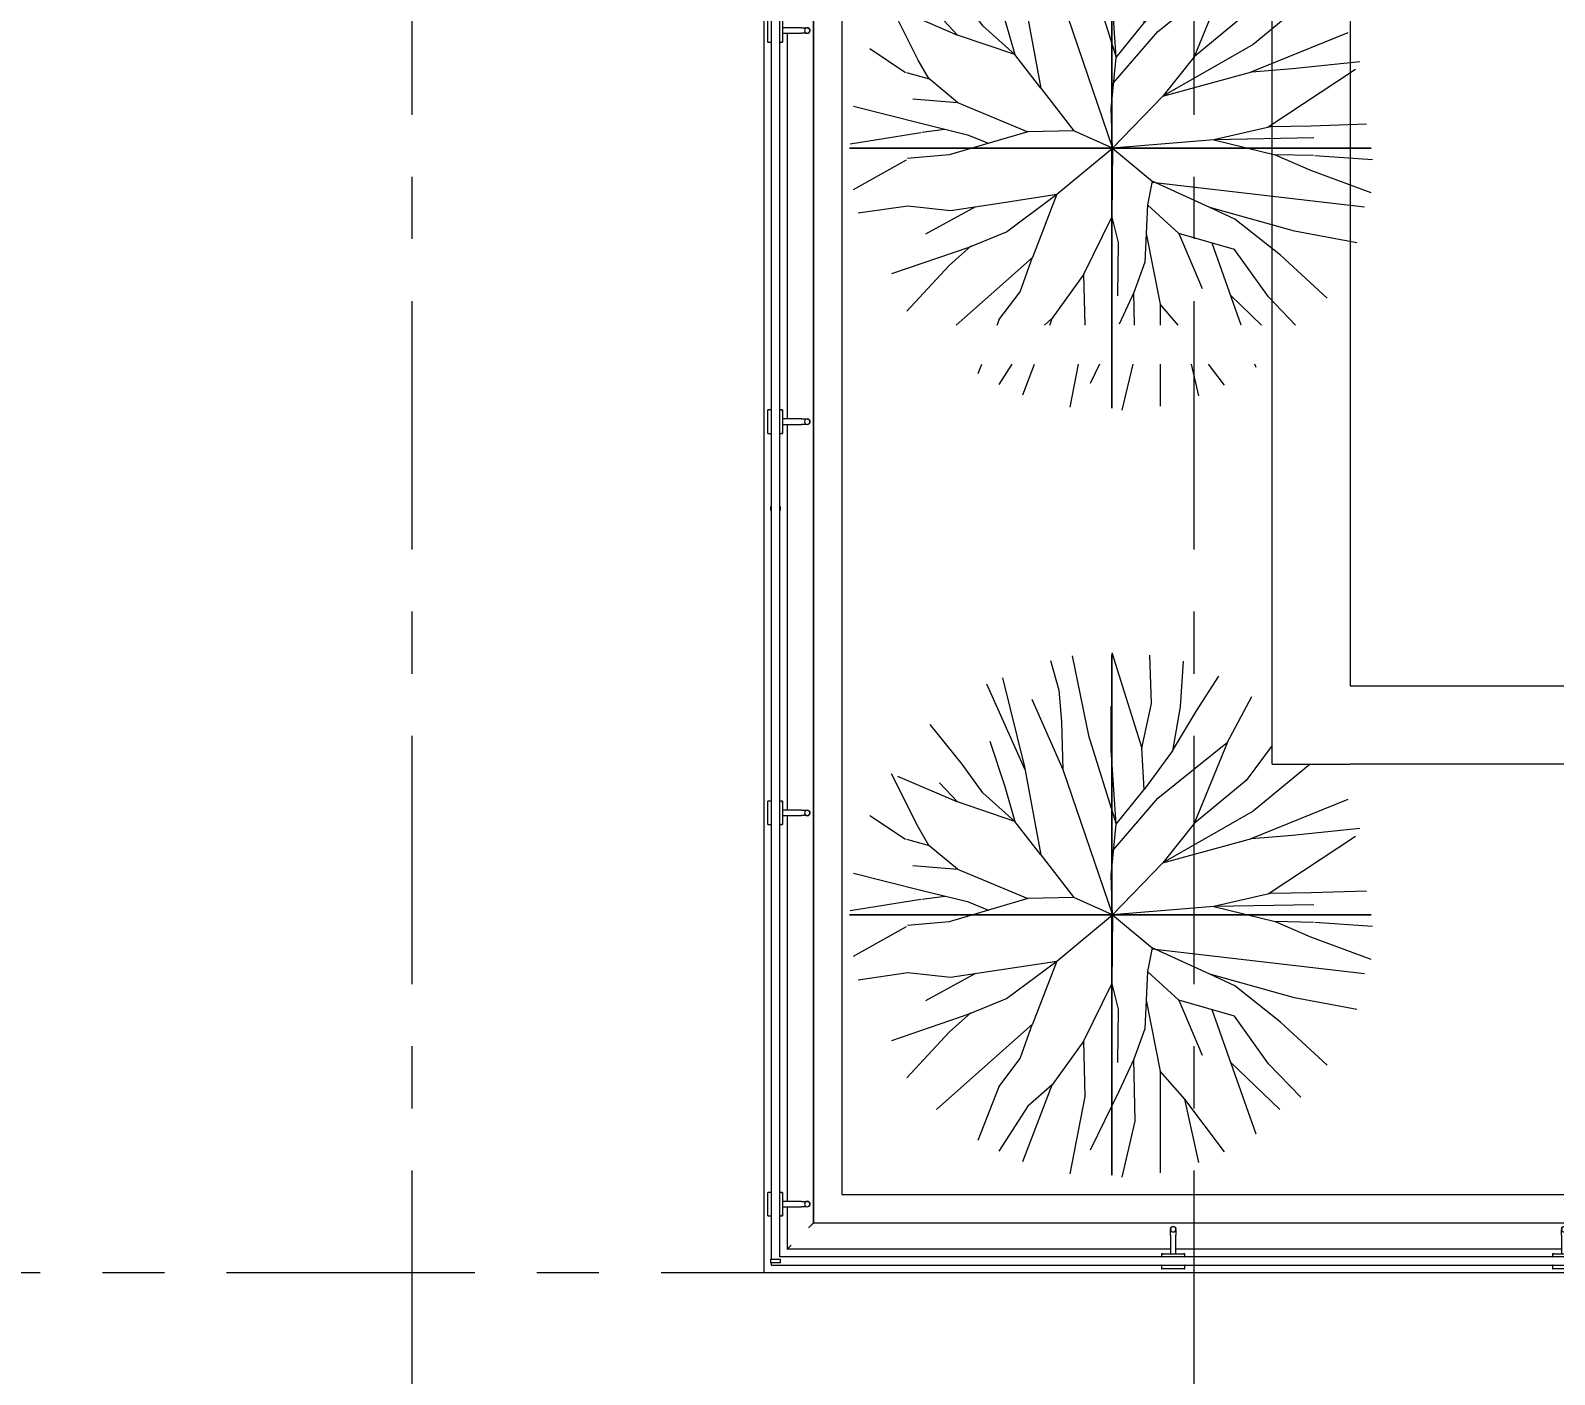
# Model space of a CAD drawing. Header units: millimetres. Extents: x -20144 to 117103, y -11426 to 48263.
# Drawn here: x 69525 to 73423, y -260 to 3175 of the extents above; entities that cross this region are included whole.
import ezdxf

# ---------------------------------------------------------------- set-up
doc = ezdxf.new("R2010")
doc.units = ezdxf.units.MM
doc.linetypes.add('Grid Line', pattern=[22.225, 12.7, -3.175, 3.175, -3.175])
for name, color, linetype, lineweight in [('DIM', 1, 'Continuous', 5), ('L-SITE', 91, 'Continuous', 5), ('NET THAY 1', 41, 'Continuous', 5), ('NET THAY 2', 55, 'Continuous', 5), ('NET-THAY', 2, 'Continuous', 15), ('TRUC', 225, 'Continuous', 5)]:
    doc.layers.add(name, color=color, linetype=linetype, lineweight=lineweight)
doc.styles.add('TA1', font='arial.ttf')
doc.dimstyles.new('D_200_KTx2', dxfattribs={"dimtxt": 400, "dimasz": 300, "dimexe": 300, "dimexo": 300, "dimgap": 160, "dimtad": 1, "dimdec": 0, "dimzin": 9, "dimtxsty": 'TA1', "dimblk": 'ARCHTICK', "dimcen": 1, "dimdle": 300, "dimclrd": 256, "dimclre": 256, "dimclrt": 7, "dimadec": 0, "dimazin": 0, "dimtfac": 1, "dimtdec": 0, "dimtix": 1, "dimtmove": 1, "dimatfit": 3, "dimldrblk": 'ARCHTICK', "dimfxl": 1, "dimtolj": 1, "dimtzin": 0, "dimlwd": -1, "dimlwe": -1, "dimarcsym": 0})

# ---------------------------------------------------------------- blocks, each defined once
blk = doc.blocks.new('Railing - NBS_RailInfillPnl_Post-720245-MẶT BẰNG TẦNG 23')
at = {"layer": 'NET THAY 2'}
for p, q in [((-13, -5), (-13, 5)), ((13, 5), (-13, 5)), ((13, 5), (13, -5)), ((-13, -5), (13, -5))]:
    blk.add_line(p, q, dxfattribs=at)
blk = doc.blocks.new('Railing - NBS_RailInfillPnl_Post-721024-MẶT BẰNG TẦNG 23')
at = {"layer": 'NET THAY 2'}
for p, q in [((-13, -5), (-13, 5)), ((13, 5), (13, -5))]:
    blk.add_line(p, q, dxfattribs=at)
blk = doc.blocks.new('Railing - Railing-573255-MẶT BẰNG TẦNG 23')
at = {"layer": 'NET THAY 1'}
for p, q in [((400.5, 11599.9), (400.5, -0.1)), ((527.5, 126.9), (527.5, 11472.9)), ((527.5, 11472.9), (527.5, 126.9)), ((460.5, 3168.7), (460.5, 2182)), ((460.5, 2168.7), (460.5, 1182)), ((460.5, 1168.7), (460.5, 182)), ((460.5, 168.7), (460.5, 59.9)), ((9198.3, 126.9), (527.5, 126.9)), ((9198.3, 126.9), (527.5, 126.9)), ((1440.8, 59.9), (460.5, 59.9)), ((2440.8, 59.9), (1454.2, 59.9)), ((9198.3, -0.1), (400.5, -0.1))]:
    blk.add_line(p, q, dxfattribs=at)
for points, knots in [([(515.5, 114.9), (516.6, 116), (518.1, 117.6), (520.1, 119.5), (521.3, 120.7), (522.2, 121.6), (523, 122.5), (523.8, 123.3), (524.6, 124), (525.2, 124.6), (525.9, 125.4), (526.6, 126.1), (527.3, 126.7), (527.5, 126.9), (527.5, 126.9)], [0, 0, 0, 0, 0.166667, 0.25, 0.333333, 0.375, 0.416667, 0.5, 0.541667, 0.583333, 0.666667, 0.75, 0.833333, 1, 1, 1, 1]), ([(460.5, 59.9), (460.5, 59.9), (460.7, 60.1), (461.3, 60.7), (461.8, 61.3), (462.4, 61.9), (463, 62.4), (463.6, 63), (464.4, 63.8), (465.3, 64.7), (466.1, 65.5), (466.9, 66.3), (468.3, 67.8), (469.7, 69), (470.5, 69.9)], [0, 0, 0, 0, 0.166667, 0.25, 0.333333, 0.416667, 0.458333, 0.5, 0.583333, 0.666667, 0.708333, 0.75, 0.833333, 1, 1, 1, 1])]:
    blk.add_open_spline(points, degree=3, knots=knots, dxfattribs=at)
at = {"extrusion": (0, 0, -1), "zscale": -1}
for name, p in [('Railing - NBS_RailInfillPnl_Post-721024-MẶT BẰNG TẦNG 23', (-430.5, 1953.3)), ('Railing - NBS_RailInfillPnl_Post-720245-MẶT BẰNG TẦNG 23', (-430.5, 29.9))]:
    blk.add_blockref(name, p, dxfattribs=at)
blk = doc.blocks.new('Top Rail Type - Top Rail_Internal_-573260-MẶT BẰNG TẦNG 23')
at = {"layer": 'NET THAY 1'}
for p, q in [((419.8, 3146.3), (419.8, 2204.3)), ((441.3, 2201.3), (441.3, 3149.3)), ((419.8, 2146.3), (419.8, 1204.3)), ((441.3, 1201.3), (441.3, 2149.3)), ((419.8, 1146.3), (419.8, 204.3)), ((441.3, 201.3), (441.3, 1149.3)), ((419.8, 146.3), (419.8, 34.9)), ((441.3, 40.7), (441.3, 149.3)), ((1421.6, 40.7), (441.3, 40.7)), ((2421.6, 40.7), (1473.6, 40.7)), ((419.8, 24.9), (419.8, 19.2)), ((419.8, 19.2), (1418.6, 19.2)), ((1476.6, 19.2), (2418.6, 19.2))]:
    blk.add_line(p, q, dxfattribs=at)
blk = doc.blocks.new('ALB-RAILING 32 - ALB-BALUSTER-V86-MẶT BẰNG TẦNG 23')
at = {"layer": 'NET THAY 1'}
for p, q in [((-30, 101.1), (-30, 91.9)), ((-30, 101.1), (30, 101.1)), ((-29, 101.1), (-30, 101.1)), ((-30, 91.9), (-29, 91.9)), ((30, 91.9), (-30, 91.9)), ((30, 101.1), (29, 101.1)), ((29, 91.9), (30, 91.9)), ((30, 91.9), (30, 101.1)), ((-30, 70.4), (-30, 63.2)), ((-30, 70.4), (30, 70.4)), ((-29, 70.4), (-30, 70.4)), ((-30, 63.2), (-26, 63.2)), ((30, 63.2), (-30, 63.2)), ((-7, 63.2), (-7, 15)), ((7, 15), (7, 63.2)), ((26, 63.2), (30, 63.2)), ((30, 70.4), (29, 70.4)), ((30, 63.2), (30, 70.4))]:
    blk.add_line(p, q, dxfattribs=at)
at = {"layer": 'NET THAY 1', "flags": 128}
for points in [[(-7, 1.4), (-7, 1.7), (-7, 2), (-7, 2.3), (-7, 2.6), (-7, 3), (-7, 3.3), (-7, 3.7), (-7, 4.1), (-7, 4.5), (-7, 5), (-7, 5.4), (-7, 5.9), (-7, 6.4), (-7, 6.9), (-7, 7.4), (-7, 7.9), (-7, 8.5), (-7, 9), (-7, 9.6), (-7, 10.1), (-7, 10.7), (-7, 11.3), (-7, 11.9), (-7, 12.5), (-7, 13), (-7, 13.6), (-7, 14.2), (-7, 14.8), (-7, 15)], [(7, 0), (7, -0.3), (7, -0.6), (6.9, -0.8), (6.9, -1.1), (6.9, -1.4), (6.8, -1.7)], [(7, 15), (7, 14.4), (7, 13.8), (7, 13.2), (7, 12.6), (7, 12), (7, 11.4), (7, 10.9), (7, 10.3), (7, 9.7), (7, 9.2), (7, 8.6), (7, 8.1), (7, 7.5), (7, 7), (7, 6.5), (7, 6), (7, 5.6), (7, 5.1), (7, 4.7), (7, 4.2), (7, 3.8), (7, 3.4), (7, 3.1), (7, 2.7)], [(-3, -6.3), (-3.2, -6.2), (-3.5, -6.1), (-3.7, -5.9), (-4, -5.8), (-4.2, -5.6), (-4.4, -5.4), (-4.6, -5.3), (-4.8, -5.1), (-5, -4.9), (-5.2, -4.7), (-5.4, -4.5), (-5.6, -4.2), (-5.7, -4), (-5.9, -3.8), (-6, -3.5), (-6.2, -3.3), (-6.3, -3), (-6.4, -2.8), (-6.5, -2.5), (-6.6, -2.3), (-6.7, -2), (-6.8, -1.7), (-6.8, -1.5), (-6.9, -1.2)], [(0, -7), (-0.3, -7), (-0.6, -7), (-0.8, -6.9), (-1.1, -6.9), (-1.4, -6.9), (-1.7, -6.8)], [(6.6, -2.5), (6.4, -2.7), (6.3, -3), (6.2, -3.2), (6.1, -3.5), (5.9, -3.7), (5.8, -4), (5.6, -4.2), (5.4, -4.4), (5.3, -4.6), (5.1, -4.8), (4.9, -5), (4.7, -5.2), (4.5, -5.4), (4.2, -5.6), (4, -5.7), (3.8, -5.9), (3.5, -6), (3.3, -6.2), (3, -6.3), (2.8, -6.4), (2.5, -6.5), (2.3, -6.6), (2, -6.7), (1.7, -6.8), (1.5, -6.8), (1.2, -6.9), (0.9, -6.9), (0.6, -7), (0.4, -7), (0.1, -7), (0, -7)]]:
    blk.add_lwpolyline(points, dxfattribs=at)
at = {"layer": 'NET THAY 1'}
for start, end in [(90, 270), (270, 90)]:
    blk.add_arc((0, 0), 7, start, end, dxfattribs=at)
blk = doc.blocks.new('CAY XANH 1 - new block_dwg_110_植栽_中_高木 - 落葉1_φ4000_H5500-1445069-IDEA-4th Storey - Detail-V189-MẶT BẰNG TẦNG 23')
at = {"layer": 'L-SITE'}
for p, q in [((-667, 1111), (-958, 1760)), ((879, 1317), (625, 696)), ((1796, 880), (1057, 580)), ((-1850, 759), (-1578, 578)), ((1855, 599), (1188, 159)), ((-1570, 578), (-1398, 529)), ((-2000, 33), (-1462, 119)), ((-1453, 121), (-1278, 144)), ((-1975, -315), (-1571, -88)), ((1984, -88), (1545, -58)), ((1923, -449), (303, -262)), ((-1423, -653), (-1041, -445)), ((1097, -1672), (762, -724)), ((1278, -1483), (902, -1122)), ((-1024, -1718), (-864, -1308)), ((855, -1808), (552, -1405))]:
    blk.add_line(p, q, dxfattribs=at)
at = {"layer": 'L-SITE', "flags": 128}
for points in [[(-5, 2000), (224, 1272), (298, 1613), (285, 1980)], [(-472, 1941), (-408, 1715), (-389, 1474), (-379, 1110)], [(-306, 1976), (-181, 1368), (30, 691), (242, 956)], [(541, 1934), (518, 1586), (459, 1252), (641, 1557), (813, 1820)], [(-838, 1808), (-670, 1129), (-546, 458), (-743, 713), (-989, 932), (-1147, 1149), (-1389, 1451)], [(-615, 1645), (-379, 1110), (0, 0), (-295, 133)], [(10, 497), (348, 890), (879, 1317), (1065, 1665)], [(1939, 182), (1516, 167), (1206, 162), (773, 64), (0, 0), (-10, 303), (30, 691), (-10, 1257), (-10, 1592)], [(-934, 1324), (-819, 978), (-743, 713), (-1182, 862)], [(1219, 1291), (1021, 1024), (625, 696), (384, 396), (0, 0), (305, -251), (268, -432)], [(459, 1252), (242, 956), (224, 1272)], [(-1522, 376), (-1182, 348), (-1399, 530), (-1482, 672), (-1685, 1077)], [(-1640, 1059), (-1182, 862), (-1319, 1008)], [(1509, 1150), (1074, 790), (384, 396), (1064, 582), (1374, 607), (1887, 662)], [(-546, 458), (-295, 133), (-645, 125)], [(-1974, 319), (-1451, 187), (-1104, 101), (-945, 37)], [(-1182, 348), (-645, 125), (-1245, -52), (-1564, -80)], [(-1683, -957), (-1092, -755), (-807, -637), (-423, -352), (0, 0), (-5, -527)], [(1538, 78), (773, 64), (1241, -50)], [(1534, -57), (1241, -50), (1512, -168), (1971, -338)], [(1865, -721), (1389, -632), (743, -453), (305, -251)], [(-1938, -494), (-1560, -440), (-1235, -475), (-846, -416), (-423, -352), (-610, -834), (-905, -1095), (-1342, -1483)], [(508, -651), (268, -432), (248, -870), (165, -1101)], [(1640, -1145), (1284, -817), (935, -541), (743, -453)], [(-217, -960), (-5, -527), (44, -720), (39, -1126)], [(258, -651), (365, -1191), (365, -1967)], [(1438, -1391), (1191, -1135), (931, -773), (508, -651), (685, -1070)], [(-1567, -1243), (-1244, -895), (-1077, -745)], [(-867, -1310), (-703, -1095), (-608, -832)], [(-321, -1974), (-207, -1385), (-217, -960), (-458, -1297)], [(76, -1999), (175, -1573), (165, -1101), (52, -1342), (-170, -1795)], [(659, -1888), (552, -1405), (365, -1191)], [(-682, -1880), (-458, -1297), (-645, -1459), (-866, -1803)]]:
    blk.add_lwpolyline(points, dxfattribs=at)
blk = doc.blocks.new('CAY XANH 1 - new block_dwg-V190-MẶT BẰNG TẦNG 23')
at = {"xscale": 0.5, "yscale": 0.5, "zscale": 0.5}
blk.add_blockref('CAY XANH 1 - new block_dwg_110_植栽_中_高木 - 落葉1_φ4000_H5500-1445069-IDEA-4th Storey - Detail-V189-MẶT BẰNG TẦNG 23', (-494873.7, 495980.5), dxfattribs=at)
blk = doc.blocks.new('CAY XANH 1 - CAY XANH_dwg-714093-MẶT BẰNG TẦNG 23')
at = {"layer": 'L-SITE'}
for p, q in [((28746.5, 0), (28733, 0)), ((28788.3, 0), (28770.7, 0)), ((28931.4, 0), (28921.9, 0)), ((29155.3, 0), (29164.1, 0))]:
    blk.add_line(p, q, dxfattribs=at)
at = {"layer": 'L-SITE', "flags": 128}
for points in [[(28694.1, 0), (28684.6, 0), (28661.3, 0), (28659.4, 0), (28644, 0), (28634.5, 0), (28611.2, 0), (28603.7, 0), (28594.2, 0), (28603.7, 0), (28609.6, 0), (28592.2, 0), (28570.9, 0), (28578.4, 0), (28603.7, 0), (28662, 0), (28642.6, 0), (28600.1, 0), (28579.1, 0), (28609.9, 0), (28604, 0), (28575.2, 0), (28563.7, 0), (28584.7, 0), (28609.9, 0), (28613.8, 0), (28600.1, 0), (28611.8, 0), (28638.7, 0), (28677.6, 0), (28708.4, 0), (28713.9, 0), (28725.7, 0), (28715.9, 0), (28712.3, 0), (28702.5, 0), (28691, 0), (28706.4, 0), (28731.3, 0), (28735.2, 0), (28750.6, 0), (28756.5, 0), (28781.4, 0), (28806.3, 0), (28821.7, 0), (28833.5, 0), (28837.1, 0), (28862.3, 0), (28883.3, 0), (28898.7, 0), (28916, 0), (28931.4, 0)], [(28647.5, 0), (28660.7, 0), (28678.3, 0), (28673.9, 0), (28669.5, 0), (28647.5, 0)], [(29039.2, 0), (29014.3, 0), (28989.4, 0), (28974, 0), (28975.7, 0), (28958.6, 0), (28943.2, 0), (28925.9, 0), (28918, 0), (28931.4, 0), (28920, 0), (28895.1, 0), (28877.7, 0), (28821.5, 0), (28814, 0), (28794.6, 0), (28769.7, 0), (28707.5, 0), (28715.4, 0), (28722.9, 0), (28717.3, 0), (28707.5, 0), (28702, 0), (28694.1, 0)], [(28752.4, 0), (28737, 0), (28715.7, 0)], [(28715.7, 0), (28725.2, 0), (28721.6, 0), (28735, 0), (28740.6, 0), (28746.5, 0), (28765.8, 0), (28752.4, 0)], [(28733, 0), (28738.9, 0), (28756, 0), (28765.8, 0), (28771.4, 0), (28775.3, 0), (28781.2, 0), (28788.7, 0), (28792.7, 0), (28732.7, 0)], [(28732.7, 0), (28740.3, 0), (28815.9, 0), (28825.4, 0), (28881.6, 0), (28895.1, 0), (28898.7, 0), (28889.2, 0), (28895.1, 0), (28904.6, 0), (28921.9, 0), (28927.8, 0)], [(28763.8, 0), (28748.4, 0), (28746.5, 0)], [(28785.1, 0), (28788.7, 0), (28790.7, 0), (28785.1, 0), (28763.8, 0)], [(28770.7, 0), (28768.5, 0), (28779.5, 0), (28788.3, 0)], [(28817.6, 0), (28796.6, 0), (28785.1, 0)], [(28921.9, 0), (28908.5, 0), (28910.5, 0), (28893.1, 0), (28898.7, 0), (28893.1, 0), (28867.9, 0), (28812, 0)], [(28812, 0), (28823.5, 0), (28817.6, 0)], [(28927.8, 0), (28939.3, 0), (28941.3, 0), (28946.8, 0), (28956.7, 0), (28933.4, 0), (28921.9, 0), (28931.4, 0), (28946.8, 0), (28962.2, 0), (28970.1, 0), (28981.6, 0), (28995, 0)], [(29091.3, 0), (29110.6, 0), (29116.2, 0), (29106.7, 0), (29089.3, 0), (29081.8, 0), (29072, 0), (29058.5, 0), (29037.2, 0), (29033.6, 0), (29018.2, 0), (29008.4, 0), (29002.8, 0), (28997, 0), (28983.5, 0), (28966.2, 0), (28958.6, 0), (28956.7, 0), (28939.3, 0), (28921.9, 0)], [(28921.9, 0), (28931.4, 0), (28933.4, 0), (28943.2, 0), (28956.7, 0), (28954.7, 0), (28958.6, 0), (28975.7, 0), (28981.6, 0), (28987.5, 0), (29004.8, 0), (29037.2, 0), (29047.1, 0), (29053, 0), (29041.2, 0), (29043.1, 0), (29051, 0), (29068.4, 0)], [(28995, 0), (29010.4, 0), (29025.8, 0), (29020.2, 0), (29006.5, 0)], [(29006.5, 0), (29025.8, 0), (29029.7, 0), (29018.2, 0), (29025.8, 0), (29045.1, 0), (29053, 0), (29062.5, 0), (29070, 0), (29083.8, 0), (29108.7, 0), (29114.5, 0)], [(29312.7, 0), (29293.4, 0), (29302.9, 0), (29316.3, 0), (29320.3, 0), (29302.9, 0), (29285.5, 0), (29262.6, 0), (29270.1, 0), (29304.9, 0), (29312.7, 0), (29304.9, 0), (29297.3, 0), (29281.9, 0), (29327.3, 0), (29348.6, 0), (29330.1, 0), (29343.5, 0), (29390.9, 0), (29381.4, 0), (29362, 0), (29366, 0), (29373.5, 0), (29352.5, 0), (29344.7, 0), (29331.2, 0), (29311.9, 0), (29298.5, 0), (29229.9, 0), (29212.5, 0), (29205, 0), (29176.1, 0), (29168.3, 0), (29150.9, 0), (29145.3, 0), (29160.7, 0), (29174.2, 0), (29170.2, 0), (29152.9, 0), (29145.3, 0), (29102.8, 0), (29106.7, 0), (29070, 0), (29043.1, 0), (29037.2, 0)], [(29037.2, 0), (29058.5, 0), (29072, 0), (29087.4, 0), (29099.2, 0), (29089.3, 0), (29075.9, 0), (29068.4, 0), (29104.7, 0), (29116.2, 0)], [(29116.2, 0), (29091.3, 0), (29083.8, 0), (29070, 0), (29049, 0), (29039.2, 0)], [(29068.4, 0), (29056.6, 0), (29060.5, 0), (29112.3, 0), (29147, 0), (29158.4, 0), (29135.5, 0), (29131.6, 0), (29147, 0), (29162.4, 0), (29169.9, 0), (29187.3, 0), (29195.1, 0), (29222, 0), (29233.5, 0), (29256.7, 0), (29210.9, 0), (29220.4, 0), (29208.6, 0), (29224, 0), (29237.7, 0), (29247.2, 0), (29260.6, 0), (29268.5, 0), (29283.9, 0), (29299.3, 0), (29312.7, 0)], [(29114.5, 0), (29100.8, 0), (29091.3, 0)], [(29160.7, 0), (29147, 0), (29133.5, 0), (29139.4, 0), (29162.4, 0), (29170.2, 0), (29154.8, 0)], [(29164.1, 0), (29172.9, 0), (29179.5, 0), (29192.7, 0), (29186.1, 0), (29150.9, 0), (29144.3, 0), (29137.8, 0), (29144.3, 0), (29155.3, 0)], [(29154.8, 0), (29162.4, 0), (29181.7, 0), (29191.5, 0), (29185.6, 0), (29212.5, 0), (29224, 0), (29205, 0), (29199.1, 0), (29177.8, 0), (29179.7, 0)], [(29179.7, 0), (29174.2, 0), (29160.7, 0)], [(29221.3, 0), (29199.3, 0), (29186.1, 0), (29199.3, 0)], [(29199.3, 0), (29210.3, 0), (29230.1, 0), (29241.1, 0), (29283.4, 0), (29301, 0), (29296.6, 0), (29238.9, 0), (29241.1, 0), (29225.7, 0), (29221.3, 0)]]:
    blk.add_lwpolyline(points, dxfattribs=at)
for points in [[(28645.7, 0), (28641.3, 0), (28706.9, 0), (28676.5, 0), (28672.1, 0), (28685.3, 0), (28676.5, 0)], [(28690.8, 0), (28669.5, 0), (28662, 0), (28675.4, 0), (28681, 0), (28698.3, 0), (28700.3, 0)], [(28737.7, 0), (28750.9, 0), (28759.7, 0), (28755.3, 0), (28737.7, 0), (28711.3, 0), (28700.3, 0), (28698.1, 0), (28715.7, 0), (28717.9, 0), (28722.3, 0), (28739.9, 0)], [(28785.9, 0), (28783.7, 0), (28768.3, 0), (28757.3, 0), (28752.9, 0), (28748.5, 0), (28768.3, 0), (28777.1, 0)], [(28904.6, 0), (28915.6, 0), (28871.6, 0), (28805.9, 0), (28810.3, 0), (28803.7, 0), (28873.8, 0), (28882.6, 0)], [(28871.6, 0), (28858.4, 0), (28851.8, 0), (28862.8, 0)], [(28898, 0), (28909, 0), (28928.8, 0), (28931, 0), (28935.4, 0), (28942, 0), (28931, 0), (28909, 0), (28880.4, 0)], [(28926.6, 0), (28942, 0), (28957.4, 0), (28950.8, 0), (28975, 0), (28957.4, 0), (28948.6, 0), (28915.6, 0)], [(28970.6, 0), (28975, 0), (28957.4, 0), (28942, 0), (28955.2, 0), (28950.8, 0)], [(29036.6, 0), (29043.2, 0), (29045.4, 0), (29025.6, 0), (29023.4, 0)], [(29118, 0), (29115.8, 0), (29135.6, 0), (29140, 0), (29129, 0)], [(29157.5, 0), (29161.9, 0), (29190.5, 0), (29194.9, 0), (29192.7, 0), (29205.9, 0), (29225.7, 0), (29219.1, 0), (29205.9, 0), (29203.7, 0), (29192.7, 0), (29164.1, 0)], [(29287, 0), (29239.4, 0), (29231.8, 0), (29294.6, 0), (29300.5, 0), (29319.8, 0), (29304.4, 0)]]:
    blk.add_lwpolyline(points, close=True, dxfattribs=at)
blk = doc.blocks.new('CAY XANH 1 - CAY XANH_dwg-714092-MẶT BẰNG TẦNG 23')
at = {"layer": 'L-SITE'}
for p, q in [((0, -28746.5), (0, -28733)), ((0, -28788.3), (0, -28770.7)), ((0, -28931.4), (0, -28921.9)), ((0, -29155.3), (0, -29164.1))]:
    blk.add_line(p, q, dxfattribs=at)
at = {"layer": 'L-SITE', "flags": 128}
for points in [[(0, -28694.1), (0, -28684.6), (0, -28661.3), (0, -28659.4), (0, -28644), (0, -28634.5), (0, -28611.2), (0, -28603.7), (0, -28594.2), (0, -28603.7), (0, -28609.6), (0, -28592.2), (0, -28570.9), (0, -28578.4), (0, -28603.7), (0, -28662), (0, -28642.6), (0, -28600.1), (0, -28579.1), (0, -28609.9), (0, -28604), (0, -28575.2), (0, -28563.7), (0, -28584.7), (0, -28609.9), (0, -28613.8), (0, -28600.1), (0, -28611.8), (0, -28638.7), (0, -28677.6), (0, -28708.4), (0, -28713.9), (0, -28725.7), (0, -28715.9), (0, -28712.3), (0, -28702.5), (0, -28691), (0, -28706.4), (0, -28731.3), (0, -28735.2), (0, -28750.6), (0, -28756.5), (0, -28781.4), (0, -28806.3), (0, -28821.7), (0, -28833.5), (0, -28837.1), (0, -28862.3), (0, -28883.3), (0, -28898.7), (0, -28916), (0, -28931.4)], [(0, -28647.5), (0, -28660.7), (0, -28678.3), (0, -28673.9), (0, -28669.5), (0, -28647.5)], [(0, -29039.2), (0, -29014.3), (0, -28989.4), (0, -28974), (0, -28975.7), (0, -28958.6), (0, -28943.2), (0, -28925.9), (0, -28918), (0, -28931.4), (0, -28920), (0, -28895.1), (0, -28877.7), (0, -28821.5), (0, -28814), (0, -28794.6), (0, -28769.7), (0, -28707.5), (0, -28715.4), (0, -28722.9), (0, -28717.3), (0, -28707.5), (0, -28702), (0, -28694.1)], [(0, -28752.4), (0, -28737), (0, -28715.7)], [(0, -28715.7), (0, -28725.2), (0, -28721.6), (0, -28735), (0, -28740.6), (0, -28746.5), (0, -28765.8), (0, -28752.4)], [(0, -28733), (0, -28738.9), (0, -28756), (0, -28765.8), (0, -28771.4), (0, -28775.3), (0, -28781.2), (0, -28788.7), (0, -28792.7), (0, -28732.7)], [(0, -28732.7), (0, -28740.3), (0, -28815.9), (0, -28825.4), (0, -28881.6), (0, -28895.1), (0, -28898.7), (0, -28889.2), (0, -28895.1), (0, -28904.6), (0, -28921.9), (0, -28927.8)], [(0, -28763.8), (0, -28748.4), (0, -28746.5)], [(0, -28785.1), (0, -28788.7), (0, -28790.7), (0, -28785.1), (0, -28763.8)], [(0, -28770.7), (0, -28768.5), (0, -28779.5), (0, -28788.3)], [(0, -28817.6), (0, -28796.6), (0, -28785.1)], [(0, -28921.9), (0, -28908.5), (0, -28910.5), (0, -28893.1), (0, -28898.7), (0, -28893.1), (0, -28867.9), (0, -28812)], [(0, -28812), (0, -28823.5), (0, -28817.6)], [(0, -28927.8), (0, -28939.3), (0, -28941.3), (0, -28946.8), (0, -28956.7), (0, -28933.4), (0, -28921.9), (0, -28931.4), (0, -28946.8), (0, -28962.2), (0, -28970.1), (0, -28981.6), (0, -28995)], [(0, -29091.3), (0, -29110.6), (0, -29116.2), (0, -29106.7), (0, -29089.3), (0, -29081.8), (0, -29072), (0, -29058.5), (0, -29037.2), (0, -29033.6), (0, -29018.2), (0, -29008.4), (0, -29002.8), (0, -28997), (0, -28983.5), (0, -28966.2), (0, -28958.6), (0, -28956.7), (0, -28939.3), (0, -28921.9)], [(0, -28921.9), (0, -28931.4), (0, -28933.4), (0, -28943.2), (0, -28956.7), (0, -28954.7), (0, -28958.6), (0, -28975.7), (0, -28981.6), (0, -28987.5), (0, -29004.8), (0, -29037.2), (0, -29047.1), (0, -29053), (0, -29041.2), (0, -29043.1), (0, -29051), (0, -29068.4)], [(0, -28995), (0, -29010.4), (0, -29025.8), (0, -29020.2), (0, -29006.5)], [(0, -29006.5), (0, -29025.8), (0, -29029.7), (0, -29018.2), (0, -29025.8), (0, -29045.1), (0, -29053), (0, -29062.5), (0, -29070), (0, -29083.8), (0, -29108.7), (0, -29114.5)], [(0, -29312.7), (0, -29293.4), (0, -29302.9), (0, -29316.3), (0, -29320.3), (0, -29302.9), (0, -29285.5), (0, -29262.6), (0, -29270.1), (0, -29304.9), (0, -29312.7), (0, -29304.9), (0, -29297.3), (0, -29281.9), (0, -29327.3), (0, -29348.6), (0, -29330.1), (0, -29343.5), (0, -29390.9), (0, -29381.4), (0, -29362), (0, -29366), (0, -29373.5), (0, -29352.5), (0, -29344.7), (0, -29331.2), (0, -29311.9), (0, -29298.5), (0, -29229.9), (0, -29212.5), (0, -29205), (0, -29176.1), (0, -29168.3), (0, -29150.9), (0, -29145.3), (0, -29160.7), (0, -29174.2), (0, -29170.2), (0, -29152.9), (0, -29145.3), (0, -29102.8), (0, -29106.7), (0, -29070), (0, -29043.1), (0, -29037.2)], [(0, -29037.2), (0, -29058.5), (0, -29072), (0, -29087.4), (0, -29099.2), (0, -29089.3), (0, -29075.9), (0, -29068.4), (0, -29104.7), (0, -29116.2)], [(0, -29116.2), (0, -29091.3), (0, -29083.8), (0, -29070), (0, -29049), (0, -29039.2)], [(0, -29068.4), (0, -29056.6), (0, -29060.5), (0, -29112.3), (0, -29147), (0, -29158.4), (0, -29135.5), (0, -29131.6), (0, -29147), (0, -29162.4), (0, -29169.9), (0, -29187.3), (0, -29195.1), (0, -29222), (0, -29233.5), (0, -29256.7), (0, -29210.9), (0, -29220.4), (0, -29208.6), (0, -29224), (0, -29237.7), (0, -29247.2), (0, -29260.6), (0, -29268.5), (0, -29283.9), (0, -29299.3), (0, -29312.7)], [(0, -29114.5), (0, -29100.8), (0, -29091.3)], [(0, -29160.7), (0, -29147), (0, -29133.5), (0, -29139.4), (0, -29162.4), (0, -29170.2), (0, -29154.8)], [(0, -29164.1), (0, -29172.9), (0, -29179.5), (0, -29192.7), (0, -29186.1), (0, -29150.9), (0, -29144.3), (0, -29137.8), (0, -29144.3), (0, -29155.3)], [(0, -29154.8), (0, -29162.4), (0, -29181.7), (0, -29191.5), (0, -29185.6), (0, -29212.5), (0, -29224), (0, -29205), (0, -29199.1), (0, -29177.8), (0, -29179.7)], [(0, -29179.7), (0, -29174.2), (0, -29160.7)], [(0, -29221.3), (0, -29199.3), (0, -29186.1), (0, -29199.3)], [(0, -29199.3), (0, -29210.3), (0, -29230.1), (0, -29241.1), (0, -29283.4), (0, -29301), (0, -29296.6), (0, -29238.9), (0, -29241.1), (0, -29225.7), (0, -29221.3)]]:
    blk.add_lwpolyline(points, dxfattribs=at)
for points in [[(0, -28645.7), (0, -28641.3), (0, -28706.9), (0, -28676.5), (0, -28672.1), (0, -28685.3), (0, -28676.5)], [(0, -28690.8), (0, -28669.5), (0, -28662), (0, -28675.4), (0, -28681), (0, -28698.3), (0, -28700.3)], [(0, -28737.7), (0, -28750.9), (0, -28759.7), (0, -28755.3), (0, -28737.7), (0, -28711.3), (0, -28700.3), (0, -28698.1), (0, -28715.7), (0, -28717.9), (0, -28722.3), (0, -28739.9)], [(0, -28785.9), (0, -28783.7), (0, -28768.3), (0, -28757.3), (0, -28752.9), (0, -28748.5), (0, -28768.3), (0, -28777.1)], [(0, -28904.6), (0, -28915.6), (0, -28871.6), (0, -28805.9), (0, -28810.3), (0, -28803.7), (0, -28873.8), (0, -28882.6)], [(0, -28871.6), (0, -28858.4), (0, -28851.8), (0, -28862.8)], [(0, -28898), (0, -28909), (0, -28928.8), (0, -28931), (0, -28935.4), (0, -28942), (0, -28931), (0, -28909), (0, -28880.4)], [(0, -28926.6), (0, -28942), (0, -28957.4), (0, -28950.8), (0, -28975), (0, -28957.4), (0, -28948.6), (0, -28915.6)], [(0, -28970.6), (0, -28975), (0, -28957.4), (0, -28942), (0, -28955.2), (0, -28950.8)], [(0, -29036.6), (0, -29043.2), (0, -29045.4), (0, -29025.6), (0, -29023.4)], [(0, -29118), (0, -29115.8), (0, -29135.6), (0, -29140), (0, -29129)], [(0, -29157.5), (0, -29161.9), (0, -29190.5), (0, -29194.9), (0, -29192.7), (0, -29205.9), (0, -29225.7), (0, -29219.1), (0, -29205.9), (0, -29203.7), (0, -29192.7), (0, -29164.1)], [(0, -29287), (0, -29239.4), (0, -29231.8), (0, -29294.6), (0, -29300.5), (0, -29319.8), (0, -29304.4)]]:
    blk.add_lwpolyline(points, close=True, dxfattribs=at)
blk = doc.blocks.new('CAY XANH 1 - CAY XANH 1-V191-MẶT BẰNG TẦNG 23')
for name, p, xscale, yscale, zscale in [('CAY XANH 1 - new block_dwg-V190-MẶT BẰNG TẦNG 23', (331762.8, -332503.6), 0.6703958691910499, 0.6703958691910499, 0.6703958691910499), ('CAY XANH 1 - CAY XANH_dwg-714092-MẶT BẰNG TẦNG 23', (0, 46610), 1.608504446305672, 1.608504446305672, 1.608504446305672), ('CAY XANH 1 - CAY XANH_dwg-714093-MẶT BẰNG TẦNG 23', (-46720.7, 0), 1.612196637345681, 1.612196637345681, 1.612196637345681)]:
    blk.add_blockref(name, p, dxfattribs=dict(xscale=xscale, yscale=yscale, zscale=zscale))
blk = doc.blocks.new('CAY XANH 1 - new block_dwg_110_植栽_中_高木 - 落葉1_φ4000_H5500-1445069-IDEA-4th Storey - Detail-714095-MẶT BẰNG TẦNG 23')
at = {"layer": 'L-SITE'}
for p, q in [((-667, 1111), (-958, 1760)), ((879, 1317), (625, 696)), ((1796, 880), (1057, 580)), ((-1850, 759), (-1578, 578)), ((1855, 599), (1188, 159)), ((-1570, 578), (-1398, 529)), ((-2000, 33), (-1462, 119)), ((-1453, 121), (-1278, 144)), ((-1975, -315), (-1571, -88)), ((1984, -88), (1545, -58)), ((1923, -449), (303, -262)), ((-1423, -653), (-1041, -445)), ((983, -1349), (762, -724)), ((1138, -1349), (902, -1122)), ((502, -1349), (365, -1191)), ((-880, -1349), (-864, -1308)), ((-1024, -1718), (-996, -1647)), ((-766, -1647), (-866, -1803)), ((-682, -1880), (-593, -1647)), ((-321, -1974), (-258, -1647)), ((-98, -1647), (-170, -1795)), ((76, -1999), (158, -1647)), ((365, -1647), (365, -1967)), ((659, -1888), (605, -1647)), ((855, -1808), (734, -1647)), ((1097, -1672), (1088, -1647))]:
    blk.add_line(p, q, dxfattribs=at)
at = {"layer": 'L-SITE', "flags": 128}
for points in [[(-470, 1933), (-408, 1715), (-389, 1474), (-379, 1110)], [(-297, 1933), (-181, 1368), (30, 691), (242, 956)], [(16, 1933), (224, 1272), (298, 1613), (287, 1933)], [(541, 1933), (518, 1586), (459, 1252), (641, 1557), (813, 1820)], [(-838, 1808), (-670, 1129), (-546, 458), (-743, 713), (-989, 932), (-1147, 1149), (-1389, 1451)], [(-615, 1645), (-379, 1110), (0, 0), (-295, 133)], [(10, 497), (348, 890), (879, 1317), (1065, 1665)], [(1939, 182), (1516, 167), (1206, 162), (773, 64), (0, 0), (-10, 303), (30, 691), (-10, 1257), (-10, 1592)], [(1364, 1487), (1021, 1024), (625, 696), (384, 396), (0, 0), (305, -251), (268, -432)], [(-934, 1324), (-819, 978), (-743, 713), (-1182, 862)], [(459, 1252), (242, 956), (224, 1272)], [(1602, 1227), (1074, 790), (384, 396), (1064, 582), (1374, 607), (1887, 662)], [(-1522, 376), (-1182, 348), (-1399, 530), (-1482, 672), (-1685, 1077)], [(-1640, 1059), (-1182, 862), (-1319, 1008)], [(-546, 458), (-295, 133), (-645, 125)], [(-1974, 319), (-1451, 187), (-1104, 101), (-945, 37)], [(-1182, 348), (-645, 125), (-1245, -52), (-1564, -80)], [(-1683, -957), (-1092, -755), (-807, -637), (-423, -352), (0, 0), (-5, -527)], [(1538, 78), (773, 64), (1241, -50)], [(1534, -57), (1241, -50), (1512, -168), (1971, -338)], [(1865, -721), (1389, -632), (743, -453), (305, -251)], [(-1938, -494), (-1560, -440), (-1235, -475), (-846, -416), (-423, -352), (-610, -834), (-905, -1095), (-1192, -1349)], [(508, -651), (268, -432), (248, -870), (165, -1101)], [(1640, -1145), (1284, -817), (935, -541), (743, -453)], [(-217, -960), (-5, -527), (44, -720), (39, -1126)], [(258, -651), (365, -1191), (365, -1349)], [(1397, -1349), (1191, -1135), (931, -773), (508, -651), (685, -1070)], [(-1567, -1243), (-1244, -895), (-1077, -745)], [(-867, -1310), (-703, -1095), (-608, -832)], [(-208, -1349), (-217, -960), (-458, -1297)], [(170, -1349), (165, -1101), (52, -1342)], [(-478, -1349), (-458, -1297), (-518, -1349)]]:
    blk.add_lwpolyline(points, dxfattribs=at)
blk = doc.blocks.new('CAY XANH 1 - new block_dwg-714094-MẶT BẰNG TẦNG 23')
at = {"xscale": 0.5, "yscale": 0.5, "zscale": 0.5}
blk.add_blockref('CAY XANH 1 - new block_dwg_110_植栽_中_高木 - 落葉1_φ4000_H5500-1445069-IDEA-4th Storey - Detail-714095-MẶT BẰNG TẦNG 23', (-494873.7, 495980.5), dxfattribs=at)
blk = doc.blocks.new('CAY XANH 1 - CAY XANH 1-678680-MẶT BẰNG TẦNG 23')
for name, p, xscale, yscale, zscale in [('CAY XANH 1 - CAY XANH_dwg-714092-MẶT BẰNG TẦNG 23', (0, 46610), 1.608504446305672, 1.608504446305672, 1.608504446305672), ('CAY XANH 1 - new block_dwg-714094-MẶT BẰNG TẦNG 23', (331762.8, -332503.6), 0.6703958691910499, 0.6703958691910499, 0.6703958691910499), ('CAY XANH 1 - CAY XANH_dwg-714093-MẶT BẰNG TẦNG 23', (-46720.7, 0), 1.612196637345681, 1.612196637345681, 1.612196637345681)]:
    blk.add_blockref(name, p, dxfattribs=dict(xscale=xscale, yscale=yscale, zscale=zscale))
blk = doc.blocks.new('_ArchTick')
at = {"color": 0, "const_width": 0.15}
blk.add_lwpolyline([(-0.5, -0.5), (0.5, 0.5)], dxfattribs=at)
blk = doc.blocks.new('*D668')
at = {"layer": 'Defpoints', "color": 0, "transparency": 16777216}
for p in [(64650.5, -0.1), (70500.5, -0.1), (70500.5, -2000.1)]:
    blk.add_point(p, dxfattribs=at)
at = {"layer": 'DIM', "transparency": 16777216}
for p, q in [((64650.5, -300.1), (64650.5, -2300.1)), ((70500.5, -300.1), (70500.5, -2300.1)), ((64350.5, -2000.1), (70800.5, -2000.1))]:
    blk.add_line(p, q, dxfattribs=at)
at = {"layer": 'DIM', "transparency": 16777216, "xscale": 300, "yscale": 300, "zscale": 300, "rotation": 180}
blk.add_blockref('_ArchTick', (64650.5, -2000.1), dxfattribs=at)
at = {"layer": 'DIM', "transparency": 16777216, "xscale": 300, "yscale": 300, "zscale": 300}
blk.add_blockref('_ArchTick', (70500.5, -2000.1), dxfattribs=at)
at = {"layer": 'DIM', "color": 7, "transparency": 16777216, "insert": (67575.5, -1635.8), "char_height": 400, "attachment_point": 5, "style": 'TA1'}
blk.add_mtext('\\A1;5850', dxfattribs=at)
blk = doc.blocks.new('*D669')
at = {"layer": 'Defpoints', "color": 0, "transparency": 16777216}
for p in [(70500.5, -0.1), (72500.5, -0.1), (72500.5, -2000.1)]:
    blk.add_point(p, dxfattribs=at)
at = {"layer": 'DIM', "transparency": 16777216}
for p, q in [((70500.5, -300.1), (70500.5, -2300.1)), ((72500.5, -300.1), (72500.5, -2300.1)), ((70200.5, -2000.1), (72800.5, -2000.1))]:
    blk.add_line(p, q, dxfattribs=at)
at = {"layer": 'DIM', "transparency": 16777216, "xscale": 300, "yscale": 300, "zscale": 300, "rotation": 180}
blk.add_blockref('_ArchTick', (70500.5, -2000.1), dxfattribs=at)
at = {"layer": 'DIM', "transparency": 16777216, "xscale": 300, "yscale": 300, "zscale": 300}
blk.add_blockref('_ArchTick', (72500.5, -2000.1), dxfattribs=at)
at = {"layer": 'DIM', "color": 7, "transparency": 16777216, "insert": (71500.5, -1635.8), "char_height": 400, "attachment_point": 5, "style": 'TA1'}
blk.add_mtext('\\A1;2000', dxfattribs=at)
blk = doc.blocks.new('*D670')
at = {"layer": 'Defpoints', "color": 0, "transparency": 16777216}
for p in [(72500.5, -0.1), (78950.5, -0.1), (78950.5, -2000.1)]:
    blk.add_point(p, dxfattribs=at)
at = {"layer": 'DIM', "transparency": 16777216}
for p, q in [((72500.5, -300.1), (72500.5, -2300.1)), ((78950.5, -300.1), (78950.5, -2300.1)), ((72200.5, -2000.1), (79250.5, -2000.1))]:
    blk.add_line(p, q, dxfattribs=at)
at = {"layer": 'DIM', "transparency": 16777216, "xscale": 300, "yscale": 300, "zscale": 300, "rotation": 180}
blk.add_blockref('_ArchTick', (72500.5, -2000.1), dxfattribs=at)
at = {"layer": 'DIM', "transparency": 16777216, "xscale": 300, "yscale": 300, "zscale": 300}
blk.add_blockref('_ArchTick', (78950.5, -2000.1), dxfattribs=at)
at = {"layer": 'DIM', "color": 7, "transparency": 16777216, "insert": (75725.5, -1635.8), "char_height": 400, "attachment_point": 5, "style": 'TA1'}
blk.add_mtext('\\A1;6450', dxfattribs=at)

msp = doc.modelspace()

# ---------------------------------------------------------------- linework, layer by layer
at = {"layer": 'NET-THAY', "lineweight": 9}
for p, q in [((71600.5, 11399.9), (71600.5, 199.9)), ((72700.5, 1299.9), (72700.5, 11399.9)), ((72900.5, 11399.9), (72900.5, 1499.9)), ((72900.5, 1499.9), (75591, 1499.9)), ((72700.5, 1299.9), (72900.5, 1299.9)), ((75591, 1299.9), (72900.5, 1299.9)), ((71600.5, 199.9), (80198.3, 199.9))]:
    msp.add_line(p, q, dxfattribs=at)
at = {"layer": 'TRUC', "linetype": 'Grid Line', "ltscale": 50}
for p, q in [((70500.5, 43599.9), (70500.5, -4500.1)), ((72500.5, 43599.9), (72500.5, -7167.6)), ((114000.5, -0.1), (58907.6, -0.1))]:
    msp.add_line(p, q, dxfattribs=at)

# ---------------------------------------------------------------- block references
at = {"lineweight": 9}
for name, p in [('Railing - Railing-573255-MẶT BẰNG TẦNG 23', (71000, 0)), ('Top Rail Type - Top Rail_Internal_-573260-MẶT BẰNG TẦNG 23', (71000, 0)), ('CAY XANH 1 - CAY XANH 1-678680-MẶT BẰNG TẦNG 23', (72290.5, 2874.9)), ('CAY XANH 1 - CAY XANH 1-V191-MẶT BẰNG TẦNG 23', (72290.5, 914.9))]:
    msp.add_blockref(name, p, dxfattribs=at)
for p, rotation in [((71511.7, 3175.3), 90), ((71511.7, 2175.3), 90), ((71511.7, 1175.3), 90), ((71511.7, 175.3), 90), ((72447.6, 111.1), 180), ((73447.6, 111.1), 180)]:
    msp.add_blockref('ALB-RAILING 32 - ALB-BALUSTER-V86-MẶT BẰNG TẦNG 23', p, dxfattribs=dict(at, rotation=rotation))

# ---------------------------------------------------------------- dimensions: what is measured, and where the dimension line sits
at = {"layer": 'DIM'}
for base, p1, p2, picture, middle in [((70500.5, -2000.1), (64650.5, -0.1), (70500.5, -0.1), '*D668', (67575.5, -1635.8)), ((72500.5, -2000.1), (70500.5, -0.1), (72500.5, -0.1), '*D669', (71500.5, -1635.8)), ((78950.5, -2000.1), (72500.5, -0.1), (78950.5, -0.1), '*D670', (75725.5, -1635.8))]:
    dim = msp.add_linear_dim(base=base, p1=p1, p2=p2, dimstyle='D_200_KTx2', dxfattribs=at)
    dim.commit()
    dim.dimension.update_dxf_attribs({"geometry": picture, "text_midpoint": middle})

doc.saveas('drawing.dxf')
